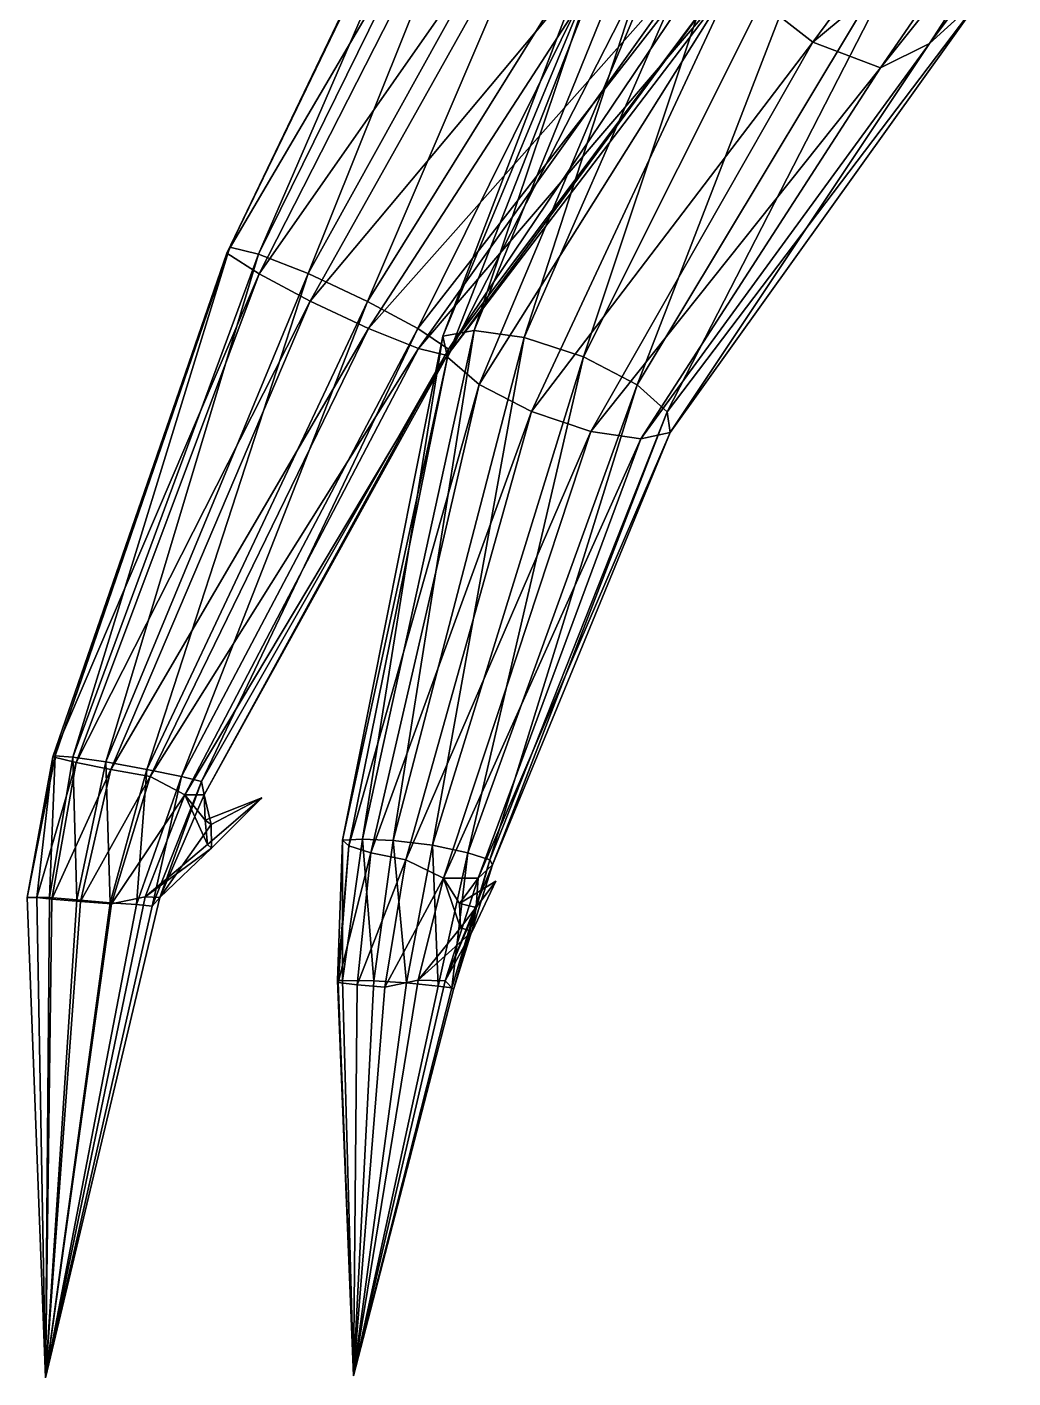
# Model space of a CAD drawing. Extents: x -86 to 86, y 0 to 86.
# Drawn here: x -86.2 to -47.7, y -0.1 to 52.7 of the extents above; entities that cross this region are included whole.
import ezdxf

# ---------------------------------------------------------------- set-up
doc = ezdxf.new("R2010")
doc.units = 0

msp = doc.modelspace()

# ---------------------------------------------------------------- linework, layer by layer
at = {"color": 1}
for points in [[(-66.153549, 69.174438, 18.428928), (-78.282082, 44.081467, 19.579832), (-77.161217, 43.803299, 21.655411)], [(-66.153549, 69.174438, 18.428928), (-66.655045, 68.302818, 14.988853), (-78.282082, 44.081467, 19.579832)], [(-65.072906, 68.346062, 21.782097), (-66.153549, 69.174438, 18.428928), (-77.161217, 43.803299, 21.655411)], [(-66.655045, 68.302818, 14.988853), (-65.699081, 65.483353, 12.376341), (-78.40477, 43.851311, 17.185934)], [(-66.655045, 68.302818, 14.988853), (-78.40477, 43.851311, 17.185934), (-78.282082, 44.081467, 19.579832)], [(-65.072906, 68.346062, 21.782097), (-77.161217, 43.803299, 21.655411), (-75.220474, 43.048126, 22.934628)], [(-62.986992, 65.099976, 23.426033), (-65.072906, 68.346062, 21.782097), (-75.220474, 43.048126, 22.934628)], [(-65.699081, 65.483353, 12.376341), (-77.136162, 43.034172, 15.191744), (-78.40477, 43.851311, 17.185934)], [(-65.699081, 65.483353, 12.376341), (-64.054855, 61.73098, 10.850645), (-77.136162, 43.034172, 15.191744)], [(-58.550007, 65.923332, 55.426476), (-68.741913, 40.830368, 62.101128), (-66.782394, 40.5522, 63.414391)], [(-58.550007, 65.923332, 55.426476), (-60.598026, 65.051712, 52.617348), (-68.741913, 40.830368, 62.101128)], [(-56.03022, 65.094955, 57.888634), (-58.550007, 65.923332, 55.426476), (-66.782394, 40.5522, 63.414391)], [(-62.986992, 65.099976, 23.426033), (-75.220474, 43.048126, 22.934628), (-72.900993, 41.958267, 23.040073)], [(-60.67783, 61.575043, 25.14045), (-62.986992, 65.099976, 23.426033), (-72.900993, 41.958267, 23.040073)], [(-60.598026, 65.051712, 52.617348), (-60.97084, 62.232246, 49.860516), (-69.966934, 40.600204, 60.040764)], [(-60.598026, 65.051712, 52.617348), (-69.966934, 40.600204, 60.040764), (-68.741913, 40.830368, 62.101128)], [(-56.03022, 65.094955, 57.888634), (-66.782394, 40.5522, 63.414391), (-64.469048, 39.797028, 63.640831)], [(-53.418346, 61.848869, 58.369987), (-56.03022, 65.094955, 57.888634), (-64.469048, 39.797028, 63.640831)], [(-64.054855, 61.73098, 10.850645), (-75.147209, 41.972572, 14.072393), (-77.136162, 43.034172, 15.191744)], [(-64.054855, 61.73098, 10.850645), (-61.921051, 57.764801, 10.26437), (-75.147209, 41.972572, 14.072393)], [(-60.97084, 62.232246, 49.860516), (-69.774803, 39.783066, 57.685074), (-69.966934, 40.600204, 60.040764)], [(-60.97084, 62.232246, 49.860516), (-60.227955, 58.479874, 47.744072), (-69.774803, 39.783066, 57.685074)], [(-53.418346, 61.848869, 58.369987), (-64.469048, 39.797028, 63.640831), (-62.368092, 38.707169, 62.652336)], [(-50.576126, 58.323944, 58.809563), (-53.418346, 61.848869, 58.369987), (-62.368092, 38.707169, 62.652336)], [(-45.998188, 59.668472, 48.553196), (-43.35067, 62.171646, 51.43639), (-50.950447, 52.036057, 53.182716)], [(-43.35067, 62.171646, 51.43639), (-48.838318, 53.96315, 56.832771), (-50.950447, 52.036057, 53.182716)], [(-60.67783, 61.575043, 25.14045), (-72.900993, 41.958267, 23.040073), (-70.940025, 40.903824, 21.836918)], [(-58.218647, 57.214249, 24.202309), (-60.67783, 61.575043, 25.14045), (-70.940025, 40.903824, 21.836918)], [(-47.735733, 58.523117, 46.025124), (-45.998188, 59.668472, 48.553196), (-52.865124, 51.083755, 50.334217)], [(-45.998188, 59.668472, 48.553196), (-50.950447, 52.036057, 53.182716), (-52.865124, 51.083755, 50.334217)], [(-50.026638, 59.474403, 43.713242), (-55.503185, 52.08168, 48.146385), (-58.613857, 54.513687, 46.230286)], [(-50.026638, 59.474403, 43.713242), (-47.735733, 58.523117, 46.025124), (-55.503185, 52.08168, 48.146385)], [(-60.227955, 58.479874, 47.744072), (-68.53746, 38.721466, 55.767296), (-69.774803, 39.783066, 57.685074)], [(-60.227955, 58.479874, 47.744072), (-58.613857, 54.513687, 46.230286), (-68.53746, 38.721466, 55.767296)], [(-50.576126, 58.323944, 58.809563), (-62.368092, 38.707169, 62.652336), (-61.194599, 37.652725, 60.67347)], [(-48.838318, 53.96315, 56.832771), (-50.576126, 58.323944, 58.809563), (-61.194599, 37.652725, 60.67347)], [(-47.735733, 58.523117, 46.025124), (-52.865124, 51.083755, 50.334217), (-55.503185, 52.08168, 48.146385)], [(-61.921051, 57.764801, 10.26437), (-72.869171, 40.906548, 14.12977), (-75.147209, 41.972572, 14.072393)], [(-61.921051, 57.764801, 10.26437), (-60.063046, 55.332794, 13.410091), (-72.869171, 40.906548, 14.12977)], [(-58.218647, 57.214249, 24.202309), (-70.940025, 40.903824, 21.836918), (-69.743652, 40.096222, 19.817331)], [(-58.384659, 55.28717, 19.988464), (-58.218647, 57.214249, 24.202309), (-69.743652, 40.096222, 19.817331)], [(-60.063046, 55.332794, 13.410091), (-70.909073, 40.127541, 15.367653), (-72.869171, 40.906548, 14.12977)], [(-60.063046, 55.332794, 13.410091), (-58.749844, 54.334854, 16.57576), (-70.909073, 40.127541, 15.367653)], [(-58.749844, 54.334854, 16.57576), (-58.384659, 55.28717, 19.988464), (-69.79496, 39.84903, 17.44795)], [(-58.384659, 55.28717, 19.988464), (-69.743652, 40.096222, 19.817331), (-69.79496, 39.84903, 17.44795)], [(-58.613857, 54.513687, 46.230286), (-66.49559, 37.655441, 54.755608), (-68.53746, 38.721466, 55.767296)], [(-58.613857, 54.513687, 46.230286), (-55.503185, 52.08168, 48.146385), (-66.49559, 37.655441, 54.755608)], [(-58.749844, 54.334854, 16.57576), (-69.79496, 39.84903, 17.44795), (-70.909073, 40.127541, 15.367653)], [(-48.838318, 53.96315, 56.832771), (-61.194599, 37.652725, 60.67347), (-61.078213, 36.845116, 58.329018)], [(-50.950447, 52.036057, 53.182716), (-48.838318, 53.96315, 56.832771), (-61.078213, 36.845116, 58.329018)], [(-55.503185, 52.08168, 48.146385), (-64.184395, 36.876434, 54.936447), (-66.49559, 37.655441, 54.755608)], [(-55.503185, 52.08168, 48.146385), (-52.865124, 51.083755, 50.334217), (-64.184395, 36.876434, 54.936447)], [(-52.865124, 51.083755, 50.334217), (-50.950447, 52.036057, 53.182716), (-62.228653, 36.597931, 56.257034)], [(-50.950447, 52.036057, 53.182716), (-61.078213, 36.845116, 58.329018), (-62.228653, 36.597931, 56.257034)], [(-52.865124, 51.083755, 50.334217), (-62.228653, 36.597931, 56.257034), (-64.184395, 36.876434, 54.936447)], [(-78.40477, 43.851311, 17.185934), (-77.136162, 43.034172, 15.191744), (-85.202507, 24.170532, 21.693863)], [(-78.40477, 43.851311, 17.185934), (-85.202507, 24.170532, 21.693863), (-85.111069, 24.213089, 23.190472)], [(-78.282082, 44.081467, 19.579832), (-85.111069, 24.213089, 23.190472), (-84.422195, 24.15657, 24.457932)], [(-78.282082, 44.081467, 19.579832), (-78.40477, 43.851311, 17.185934), (-85.111069, 24.213089, 23.190472)], [(-77.161217, 43.803299, 21.655411), (-78.282082, 44.081467, 19.579832), (-84.422195, 24.15657, 24.457932)], [(-77.161217, 43.803299, 21.655411), (-84.422195, 24.15657, 24.457932), (-83.125664, 23.977478, 25.273067)], [(-75.220474, 43.048126, 22.934628), (-77.161217, 43.803299, 21.655411), (-83.125664, 23.977478, 25.273067)], [(-77.136162, 43.034172, 15.191744), (-84.285294, 23.948532, 20.469809), (-85.202507, 24.170532, 21.693863)], [(-77.136162, 43.034172, 15.191744), (-75.147209, 41.972572, 14.072393), (-84.285294, 23.948532, 20.469809)], [(-75.220474, 43.048126, 22.934628), (-83.125664, 23.977478, 25.273067), (-81.531578, 23.674454, 25.212395)], [(-72.900993, 41.958267, 23.040073), (-75.220474, 43.048126, 22.934628), (-81.531578, 23.674454, 25.212395)], [(-75.147209, 41.972572, 14.072393), (-82.931175, 23.675812, 19.74029), (-84.285294, 23.948532, 20.469809)], [(-75.147209, 41.972572, 14.072393), (-72.869171, 40.906548, 14.12977), (-82.931175, 23.675812, 19.74029)], [(-72.900993, 41.958267, 23.040073), (-81.531578, 23.674454, 25.212395), (-80.177933, 23.402077, 24.506508)], [(-70.940025, 40.903824, 21.836918), (-72.900993, 41.958267, 23.040073), (-80.177933, 23.402077, 24.506508)], [(-72.869171, 40.906548, 14.12977), (-81.395668, 23.407867, 19.759724), (-82.931175, 23.675812, 19.74029)], [(-72.869171, 40.906548, 14.12977), (-70.909073, 40.127541, 15.367653), (-81.395668, 23.407867, 19.759724)], [(-70.940025, 40.903824, 21.836918), (-80.177933, 23.402077, 24.506508), (-79.38752, 23.214134, 23.229782)], [(-69.743652, 40.096222, 19.817331), (-70.940025, 40.903824, 21.836918), (-79.38752, 23.214134, 23.229782)], [(-68.741913, 40.830368, 62.101128), (-73.098763, 20.961983, 68.47998), (-71.89827, 20.905464, 69.279877)], [(-68.741913, 40.830368, 62.101128), (-69.966934, 40.600204, 60.040764), (-73.098763, 20.961983, 68.47998)], [(-66.782394, 40.5522, 63.414391), (-68.741913, 40.830368, 62.101128), (-71.89827, 20.905464, 69.279877)], [(-70.909073, 40.127541, 15.367653), (-80.039597, 22.68708, 20.34672), (-81.395668, 23.407867, 19.759724)], [(-70.909073, 40.127541, 15.367653), (-69.79496, 39.84903, 17.44795), (-80.039597, 22.68708, 20.34672)], [(-69.966934, 40.600204, 60.040764), (-69.774803, 39.783066, 57.685074), (-73.877647, 20.919426, 67.198761)], [(-69.966934, 40.600204, 60.040764), (-73.877647, 20.919426, 67.198761), (-73.098763, 20.961983, 68.47998)], [(-66.782394, 40.5522, 63.414391), (-71.89827, 20.905464, 69.279877), (-70.371208, 20.726376, 69.39624)], [(-64.469048, 39.797028, 63.640831), (-66.782394, 40.5522, 63.414391), (-70.371208, 20.726376, 69.39624)], [(-69.79496, 39.84903, 17.44795), (-79.287231, 22.687759, 21.818481), (-80.039597, 22.68708, 20.34672)], [(-69.743652, 40.096222, 19.817331), (-79.38752, 23.214134, 23.229782), (-79.287231, 22.687759, 21.818481)], [(-69.79496, 39.84903, 17.44795), (-69.743652, 40.096222, 19.817331), (-79.287231, 22.687759, 21.818481)], [(-69.774803, 39.783066, 57.685074), (-73.637177, 20.697433, 65.688217), (-73.877647, 20.919426, 67.198761)], [(-69.774803, 39.783066, 57.685074), (-68.53746, 38.721466, 55.767296), (-73.637177, 20.697433, 65.688217)], [(-64.469048, 39.797028, 63.640831), (-70.371208, 20.726376, 69.39624), (-68.989403, 20.423355, 68.599106)], [(-62.368092, 38.707169, 62.652336), (-64.469048, 39.797028, 63.640831), (-68.989403, 20.423355, 68.599106)], [(-68.53746, 38.721466, 55.767296), (-72.779587, 20.424713, 64.411346), (-73.637177, 20.697433, 65.688217)], [(-68.53746, 38.721466, 55.767296), (-66.49559, 37.655441, 54.755608), (-72.779587, 20.424713, 64.411346)], [(-62.368092, 38.707169, 62.652336), (-68.989403, 20.423355, 68.599106), (-68.121216, 20.150974, 67.343384)], [(-61.194599, 37.652725, 60.67347), (-62.368092, 38.707169, 62.652336), (-68.121216, 20.150974, 67.343384)], [(-66.49559, 37.655441, 54.755608), (-71.412231, 20.156761, 63.712395), (-72.779587, 20.424713, 64.411346)], [(-66.49559, 37.655441, 54.755608), (-64.184395, 36.876434, 54.936447), (-71.412231, 20.156761, 63.712395)], [(-61.194599, 37.652725, 60.67347), (-68.121216, 20.150974, 67.343384), (-68.017487, 19.963032, 65.845367)], [(-61.078213, 36.845116, 58.329018), (-61.194599, 37.652725, 60.67347), (-68.017487, 19.963032, 65.845367)], [(-64.184395, 36.876434, 54.936447), (-69.938911, 19.435978, 63.59919), (-71.412231, 20.156761, 63.712395)], [(-64.184395, 36.876434, 54.936447), (-62.228653, 36.597931, 56.257034), (-69.938911, 19.435978, 63.59919)], [(-62.228653, 36.597931, 56.257034), (-68.586975, 19.436661, 64.550186), (-69.938911, 19.435978, 63.59919)], [(-62.228653, 36.597931, 56.257034), (-61.078213, 36.845116, 58.329018), (-68.586975, 19.436661, 64.550186)], [(-61.078213, 36.845116, 58.329018), (-68.017487, 19.963032, 65.845367), (-68.586975, 19.436661, 64.550186)], [(-85.111069, 24.213089, 23.190472), (-86.211243, 18.687866, 23.604912), (-85.334213, 18.682079, 24.562901)], [(-85.111069, 24.213089, 23.190472), (-85.202507, 24.170532, 21.693863), (-86.211243, 18.687866, 23.604912)], [(-85.202507, 24.170532, 21.693863), (-85.831573, 18.686165, 22.445515), (-86.211243, 18.687866, 23.604912)], [(-85.202507, 24.170532, 21.693863), (-84.285294, 23.948532, 20.469809), (-85.831573, 18.686165, 22.445515)], [(-84.285294, 23.948532, 20.469809), (-85.235817, 18.613987, 21.394619), (-85.831573, 18.686165, 22.445515)], [(-84.422195, 24.15657, 24.457932), (-85.111069, 24.213089, 23.190472), (-85.334213, 18.682079, 24.562901)], [(-84.422195, 24.15657, 24.457932), (-85.334213, 18.682079, 24.562901), (-84.270035, 18.594578, 25.280869)], [(-84.285294, 23.948532, 20.469809), (-82.931175, 23.675812, 19.74029), (-85.235817, 18.613987, 21.394619)], [(-83.125664, 23.977478, 25.273067), (-84.422195, 24.15657, 24.457932), (-84.270035, 18.594578, 25.280869)], [(-83.125664, 23.977478, 25.273067), (-84.270035, 18.594578, 25.280869), (-82.96788, 18.468262, 25.472363)], [(-81.531578, 23.674454, 25.212395), (-83.125664, 23.977478, 25.273067), (-82.96788, 18.468262, 25.472363)], [(-82.931175, 23.675812, 19.74029), (-84.125145, 18.522739, 20.870544), (-85.235817, 18.613987, 21.394619)], [(-82.931175, 23.675812, 19.74029), (-81.395668, 23.407867, 19.759724), (-84.125145, 18.522739, 20.870544)], [(-81.395668, 23.407867, 19.759724), (-82.913628, 18.431149, 20.884932), (-84.125145, 18.522739, 20.870544)], [(-81.531578, 23.674454, 25.212395), (-82.96788, 18.468262, 25.472363), (-81.928551, 18.404255, 24.647442)], [(-81.395668, 23.407867, 19.759724), (-80.039597, 22.68708, 20.34672), (-82.913628, 18.431149, 20.884932)], [(-80.177933, 23.402077, 24.506508), (-81.531578, 23.674454, 25.212395), (-81.928551, 18.404255, 24.647442)], [(-80.177933, 23.402077, 24.506508), (-81.928551, 18.404255, 24.647442), (-81.31694, 18.34399, 23.624081)], [(-79.38752, 23.214134, 23.229782), (-80.177933, 23.402077, 24.506508), (-81.31694, 18.34399, 23.624081)], [(-79.38752, 23.214134, 23.229782), (-81.31694, 18.34399, 23.624081), (-81.014465, 18.682076, 22.350876)], [(-79.287231, 22.687759, 21.818481), (-79.38752, 23.214134, 23.229782), (-81.014465, 18.682076, 22.350876)], [(-80.039597, 22.68708, 20.34672), (-81.599586, 18.705235, 21.19854), (-82.913628, 18.431149, 20.884932)], [(-79.158051, 20.753181, 20.096071), (-81.599586, 18.705235, 21.19854), (-80.039597, 22.68708, 20.34672)], [(-79.016212, 21.536278, 21.154659), (-79.287231, 22.687759, 21.818481), (-81.014465, 18.682076, 22.350876)], [(-79.247826, 21.69902, 20.202051), (-80.039597, 22.68708, 20.34672), (-79.287231, 22.687759, 21.818481)], [(-79.247826, 21.69902, 20.202051), (-79.158051, 20.753181, 20.096071), (-80.039597, 22.68708, 20.34672)], [(-79.016212, 21.536278, 21.154659), (-79.247826, 21.69902, 20.202051), (-79.287231, 22.687759, 21.818481)], [(-79.247826, 21.69902, 20.202051), (-77.031853, 22.571655, 19.033354), (-79.158051, 20.753181, 20.096071)], [(-79.016212, 21.536278, 21.154659), (-77.031853, 22.571655, 19.033354), (-79.247826, 21.69902, 20.202051)], [(-79.158051, 20.753181, 20.096071), (-77.031853, 22.571655, 19.033354), (-79.007507, 20.605759, 20.784958)], [(-79.007507, 20.605759, 20.784958), (-77.031853, 22.571655, 19.033354), (-79.016212, 21.536278, 21.154659)], [(-79.007507, 20.605759, 20.784958), (-79.016212, 21.536278, 21.154659), (-81.014465, 18.682076, 22.350876)], [(-79.158051, 20.753181, 20.096071), (-79.007507, 20.605759, 20.784958), (-81.599586, 18.705235, 21.19854)], [(-79.007507, 20.605759, 20.784958), (-81.014465, 18.682076, 22.350876), (-81.599586, 18.705235, 21.19854)], [(-73.877647, 20.919426, 67.198761), (-73.637177, 20.697433, 65.688217), (-74.083542, 15.435062, 68.157043)], [(-73.877647, 20.919426, 67.198761), (-74.083542, 15.435062, 68.157043), (-73.878662, 15.436768, 69.359695)], [(-73.637177, 20.697433, 65.688217), (-74.046661, 15.362885, 66.949585), (-74.083542, 15.435062, 68.157043)], [(-73.637177, 20.697433, 65.688217), (-72.779587, 20.424713, 64.411346), (-74.046661, 15.362885, 66.949585)], [(-73.098763, 20.961983, 68.47998), (-73.878662, 15.436768, 69.359695), (-72.656067, 15.430977, 69.79808)], [(-73.098763, 20.961983, 68.47998), (-73.877647, 20.919426, 67.198761), (-73.878662, 15.436768, 69.359695)], [(-71.89827, 20.905464, 69.279877), (-73.098763, 20.961983, 68.47998), (-72.656067, 15.430977, 69.79808)], [(-71.89827, 20.905464, 69.279877), (-72.656067, 15.430977, 69.79808), (-71.37986, 15.343475, 69.936859)], [(-70.371208, 20.726376, 69.39624), (-71.89827, 20.905464, 69.279877), (-71.37986, 15.343475, 69.936859)], [(-70.371208, 20.726376, 69.39624), (-71.37986, 15.343475, 69.936859), (-70.138687, 15.217159, 69.498947)], [(-68.989403, 20.423355, 68.599106), (-70.371208, 20.726376, 69.39624), (-70.138687, 15.217159, 69.498947)], [(-72.779587, 20.424713, 64.411346), (-73.308609, 15.271637, 65.968002), (-74.046661, 15.362885, 66.949585)], [(-72.779587, 20.424713, 64.411346), (-71.412231, 20.156761, 63.712395), (-73.308609, 15.271637, 65.968002)], [(-71.412231, 20.156761, 63.712395), (-72.230225, 15.180046, 65.415695), (-73.308609, 15.271637, 65.968002)], [(-71.412231, 20.156761, 63.712395), (-69.938911, 19.435978, 63.59919), (-72.230225, 15.180046, 65.415695)], [(-68.989403, 20.423355, 68.599106), (-70.138687, 15.217159, 69.498947), (-69.604042, 15.153152, 68.284515)], [(-68.121216, 20.150974, 67.343384), (-68.989403, 20.423355, 68.599106), (-69.604042, 15.153152, 68.284515)], [(-68.121216, 20.150974, 67.343384), (-69.604042, 15.153152, 68.284515), (-69.540314, 15.092888, 67.094025)], [(-68.017487, 19.963032, 65.845367), (-68.121216, 20.150974, 67.343384), (-69.540314, 15.092888, 67.094025)], [(-68.586975, 19.436661, 64.550186), (-68.017487, 19.963032, 65.845367), (-69.866554, 15.430977, 65.826691)], [(-68.017487, 19.963032, 65.845367), (-69.540314, 15.092888, 67.094025), (-69.866554, 15.430977, 65.826691)], [(-69.938911, 19.435978, 63.59919), (-70.921577, 15.454132, 65.080261), (-72.230225, 15.180046, 65.415695)], [(-69.276016, 17.502083, 62.966331), (-70.921577, 15.454132, 65.080261), (-69.938911, 19.435978, 63.59919)], [(-69.306007, 18.447922, 63.101952), (-69.938911, 19.435978, 63.59919), (-68.586975, 19.436661, 64.550186)], [(-69.306007, 18.447922, 63.101952), (-69.276016, 17.502083, 62.966331), (-69.938911, 19.435978, 63.59919)], [(-68.656837, 18.285175, 63.836586), (-68.586975, 19.436661, 64.550186), (-69.866554, 15.430977, 65.826691)], [(-68.656837, 18.285175, 63.836586), (-69.306007, 18.447922, 63.101952), (-68.586975, 19.436661, 64.550186)], [(-69.306007, 18.447922, 63.101952), (-67.890862, 19.320557, 61.034645), (-69.276016, 17.502083, 62.966331)], [(-68.656837, 18.285175, 63.836586), (-67.890862, 19.320557, 61.034645), (-69.306007, 18.447922, 63.101952)], [(-69.276016, 17.502083, 62.966331), (-67.890862, 19.320557, 61.034645), (-68.821564, 17.35466, 63.505501)], [(-68.821564, 17.35466, 63.505501), (-67.890862, 19.320557, 61.034645), (-68.656837, 18.285175, 63.836586)], [(-85.482735, -0.082235, 23.141273), (-85.334213, 18.682079, 24.562901), (-86.211243, 18.687866, 23.604912)], [(-85.482735, -0.082235, 23.141273), (-86.211243, 18.687866, 23.604912), (-85.831573, 18.686165, 22.445515)], [(-85.482735, -0.082235, 23.141273), (-85.831573, 18.686165, 22.445515), (-85.235817, 18.613987, 21.394619)], [(-85.482735, -0.082235, 23.141273), (-81.599586, 18.705235, 21.19854), (-81.014465, 18.682076, 22.350876)], [(-85.482735, -0.082235, 23.141273), (-82.913628, 18.431149, 20.884932), (-81.599586, 18.705235, 21.19854)], [(-85.482735, -0.082235, 23.141273), (-84.270035, 18.594578, 25.280869), (-85.334213, 18.682079, 24.562901)], [(-85.482735, -0.082235, 23.141273), (-81.014465, 18.682076, 22.350876), (-81.31694, 18.34399, 23.624081)], [(-85.482735, -0.082235, 23.141273), (-85.235817, 18.613987, 21.394619), (-84.125145, 18.522739, 20.870544)], [(-85.482735, -0.082235, 23.141273), (-82.96788, 18.468262, 25.472363), (-84.270035, 18.594578, 25.280869)], [(-85.482735, -0.082235, 23.141273), (-84.125145, 18.522739, 20.870544), (-82.913628, 18.431149, 20.884932)], [(-85.482735, -0.082235, 23.141273), (-81.928551, 18.404255, 24.647442), (-82.96788, 18.468262, 25.472363)], [(-85.482735, -0.082235, 23.141273), (-81.31694, 18.34399, 23.624081), (-81.928551, 18.404255, 24.647442)], [(-68.821564, 17.35466, 63.505501), (-68.656837, 18.285175, 63.836586), (-69.866554, 15.430977, 65.826691)], [(-69.276016, 17.502083, 62.966331), (-68.821564, 17.35466, 63.505501), (-70.921577, 15.454132, 65.080261)], [(-68.821564, 17.35466, 63.505501), (-69.866554, 15.430977, 65.826691), (-70.921577, 15.454132, 65.080261)], [(-73.45047, -0.000004, 68.609802), (-73.878662, 15.436768, 69.359695), (-74.083542, 15.435062, 68.157043)], [(-73.45047, -0.000004, 68.609802), (-74.083542, 15.435062, 68.157043), (-74.046661, 15.362885, 66.949585)], [(-73.45047, -0.000004, 68.609802), (-74.046661, 15.362885, 66.949585), (-73.308609, 15.271637, 65.968002)], [(-73.45047, -0.000004, 68.609802), (-72.656067, 15.430977, 69.79808), (-73.878662, 15.436768, 69.359695)], [(-73.45047, -0.000004, 68.609802), (-70.921577, 15.454132, 65.080261), (-69.866554, 15.430977, 65.826691)], [(-73.45047, -0.000004, 68.609802), (-72.230225, 15.180046, 65.415695), (-70.921577, 15.454132, 65.080261)], [(-73.45047, -0.000004, 68.609802), (-71.37986, 15.343475, 69.936859), (-72.656067, 15.430977, 69.79808)], [(-73.45047, -0.000004, 68.609802), (-69.866554, 15.430977, 65.826691), (-69.540314, 15.092888, 67.094025)], [(-73.45047, -0.000004, 68.609802), (-70.138687, 15.217159, 69.498947), (-71.37986, 15.343475, 69.936859)], [(-73.45047, -0.000004, 68.609802), (-73.308609, 15.271637, 65.968002), (-72.230225, 15.180046, 65.415695)], [(-73.45047, -0.000004, 68.609802), (-69.604042, 15.153152, 68.284515), (-70.138687, 15.217159, 69.498947)], [(-73.45047, -0.000004, 68.609802), (-69.540314, 15.092888, 67.094025), (-69.604042, 15.153152, 68.284515)]]:
    msp.add_3dface(points, dxfattribs=at)

doc.saveas('drawing.dxf')
